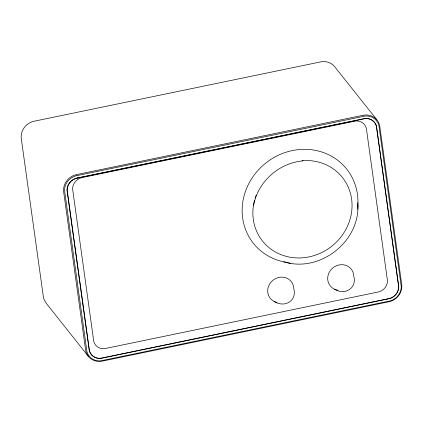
<?xml version="1.0" encoding="UTF-8"?>
<svg xmlns="http://www.w3.org/2000/svg" width="423" height="423" viewBox="0 0 423 423"><rect width="100%" height="100%" fill="white"/><g stroke="black" fill="none" stroke-linecap="round" stroke-linejoin="round"><path stroke-width="0.63" d="M357.869 204.949C359.64 242.13 319.217 273.11 283.754 261.768M253.61 205.314C257.871 181.7 279.169 162.781 303.021 160.899M290.289 263.296L286.096 262.302A59.617 55.096 -38.5 0 1 243.199 199.672A59.617 55.096 -38.5 0 1 308.15 149.43A59.617 55.096 -38.5 0 1 357.726 206.9M334.535 289.221C344.629 295.561 357.171 288.454 353.776 276.145A13.441 12.42 -38.5 0 0 341.356 264.682A13.441 12.42 -38.5 0 0 327.777 276.885A13.441 12.42 -38.5 0 0 338.12 290.226M274.527 301.647C284.621 307.986 297.163 300.88 293.774 288.571A13.441 12.42 -38.5 0 0 281.713 277.102A13.441 12.42 -38.5 0 0 267.886 288.597A13.441 12.42 -38.5 0 0 277.054 302.471M376.84 119.783L334.445 66.39C331.156 62.445 325.636 60.827 320.671 61.885L34.052 121.242C26.263 122.76 20.14 130.617 21.282 138.601L43.574 298.315L46.16 303.217L88.555 356.61M357.832 202.575L357.884 209.279M302.059 160.698A51.056 47.18 -38.5 0 1 351.894 209.39A51.056 47.18 -38.5 0 1 294.17 257.755A51.056 47.18 -38.5 0 1 254.477 200.56M255.169 198.165A51.056 47.18 -38.5 0 1 256.201 195.209M76.78 175.64L74.945 176.137A14.509 13.409 -38.5 0 0 64.539 190.287L86.937 351.687A14.509 13.409 -38.5 0 0 100.574 360.856L390.841 300.742A14.509 13.409 -38.5 0 0 401.247 286.598L378.849 125.192A14.509 13.409 -38.5 0 0 365.208 116.029L76.78 175.64M77.182 177.967L75.585 178.4A11.992 11.083 -38.5 0 0 66.982 190.091L89.295 350.884A11.992 11.083 -38.5 0 0 100.568 358.461L390.202 298.479A11.992 11.083 -38.5 0 0 398.804 286.789L376.491 125.996A11.992 11.083 -38.5 0 0 365.218 118.424L77.182 177.967M77.208 178.131L75.627 178.559A11.818 10.919 -38.5 0 0 67.151 190.08L89.459 350.831A11.818 10.919 -38.5 0 0 100.568 358.292L390.159 298.321A11.818 10.919 -38.5 0 0 398.635 286.805L376.327 126.054A11.818 10.919 -38.5 0 0 365.218 118.588L77.208 178.131M82.147 177.554L80.645 177.967A11.225 10.374 -38.5 0 0 72.592 188.912L93.784 341.62A11.225 10.374 -38.5 0 0 104.338 348.711L379.447 291.738A11.225 10.374 -38.5 0 0 387.494 280.798L366.307 128.084A11.225 10.374 -38.5 0 0 355.754 120.994L82.147 177.554M363.071 115.278L76.452 174.636A15.328 14.165 -38.5 0 0 63.683 191.994L85.589 349.869A15.328 14.165 -38.5 0 0 102.329 361.115L388.949 301.758A15.328 14.165 -38.5 0 0 401.718 284.399L379.812 126.525A15.328 14.165 -38.5 0 0 363.071 115.278"/></g></svg>
